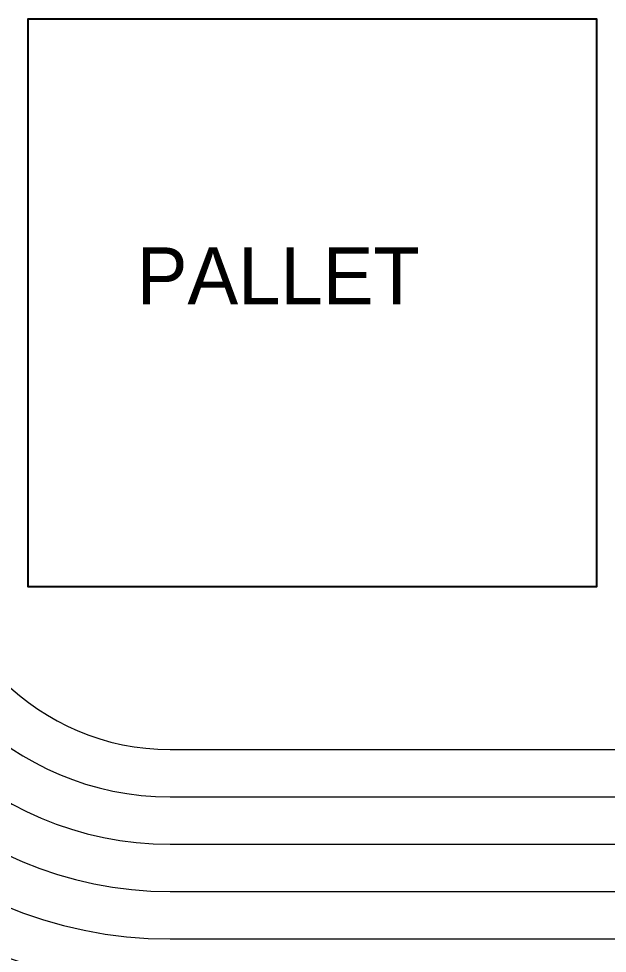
# Model space of a CAD drawing. Header units: centimetres. Extents: x 382474 to 805140, y 51501 to 135682.
# Drawn here: x 387643.6 to 387767.8, y 64837.6 to 65035 of the extents above; entities that cross this region are included whole.
import ezdxf

# ---------------------------------------------------------------- set-up
doc = ezdxf.new("R2010")
doc.units = ezdxf.units.CM
doc.layers.add('D RACK', color=7, linetype='Continuous')
doc.layers.add('SPN-FURNITURE', color=7, linetype='Continuous')
doc.styles.add('ARIAL', font='arial.ttf')

msp = doc.modelspace()

# ---------------------------------------------------------------- linework, layer by layer
at = {"color": 30, "true_color": 0xf26722}
msp.add_lwpolyline([(387645.57, 65034.99), (387645.57, 65034.99), (387765.57, 65034.99), (387765.57, 64914.99), (387645.57, 64914.99), (387645.57, 65034.99)], dxfattribs=at)
msp.add_lwpolyline([(387645.57, 65034.99), (387645.57, 65034.99), (387765.57, 65034.99), (387765.57, 64914.99), (387645.57, 64914.99), (387645.57, 65034.99)], dxfattribs=at)
at = {"layer": 'D RACK', "color": 251, "lineweight": 9, "true_color": 0x636466}
for p, q in [((387675.57, 64880.65), (388819.08, 64880.65)), ((387675.57, 64880.65), (388819.08, 64880.65)), ((387675.57, 64870.65), (388819.08, 64870.65)), ((387675.57, 64870.65), (388819.08, 64870.65)), ((387675.57, 64870.65), (388819.08, 64870.65)), ((387675.57, 64870.65), (388819.08, 64870.65)), ((387675.57, 64860.65), (388819.08, 64860.65)), ((387675.57, 64860.65), (388819.08, 64860.65)), ((387675.57, 64860.65), (388819.08, 64860.65)), ((387675.57, 64860.65), (388819.08, 64860.65)), ((387675.57, 64860.65), (388819.08, 64860.65)), ((387675.57, 64860.65), (388819.08, 64860.65)), ((387675.57, 64860.65), (388819.08, 64860.65)), ((387675.57, 64860.65), (388819.08, 64860.65)), ((387675.57, 64860.65), (388819.08, 64860.65)), ((387675.57, 64860.65), (388819.08, 64860.65)), ((387675.57, 64860.65), (388819.08, 64860.65)), ((387675.57, 64860.65), (388819.08, 64860.65)), ((387675.57, 64850.65), (388819.08, 64850.65)), ((387675.57, 64850.65), (388819.08, 64850.65)), ((387675.57, 64850.65), (388819.08, 64850.65)), ((387675.57, 64850.65), (388819.08, 64850.65)), ((387675.57, 64840.65), (388819.08, 64840.65)), ((387675.57, 64840.65), (388819.08, 64840.65)), ((387675.57, 64840.65), (388819.08, 64840.65)), ((387675.57, 64840.65), (388819.08, 64840.65)), ((387675.57, 64840.65), (388819.08, 64840.65)), ((387675.57, 64840.65), (388819.08, 64840.65))]:
    msp.add_line(p, q, dxfattribs=at)
for radius in [200, 200, 200, 200, 190, 190, 190, 190, 180, 180, 180, 180, 180, 180, 180, 180, 180, 180, 180, 180, 180, 180, 170, 170, 160, 160, 160, 160, 150, 150, 150, 150, 140, 140, 130, 130, 120, 120, 110, 110, 100, 100, 90, 90, 80, 80, 70, 70, 60, 60, 50, 50]:
    msp.add_arc((387675.57, 64930.65), radius, 180, 270, dxfattribs=at)

# ---------------------------------------------------------------- texts
at = {"layer": 'SPN-FURNITURE', "color": 1, "insert": (387668.52, 64986.69), "char_height": 12, "attachment_point": 1, "style": 'ARIAL'}
msp.add_mtext('{\\fCentury Gothic|b0|i0|c0|p34;PALLET}', dxfattribs=at)
msp.add_mtext('{\\fCentury Gothic|b0|i0|c0|p34;PALLET}', dxfattribs=at)

doc.saveas('drawing.dxf')
